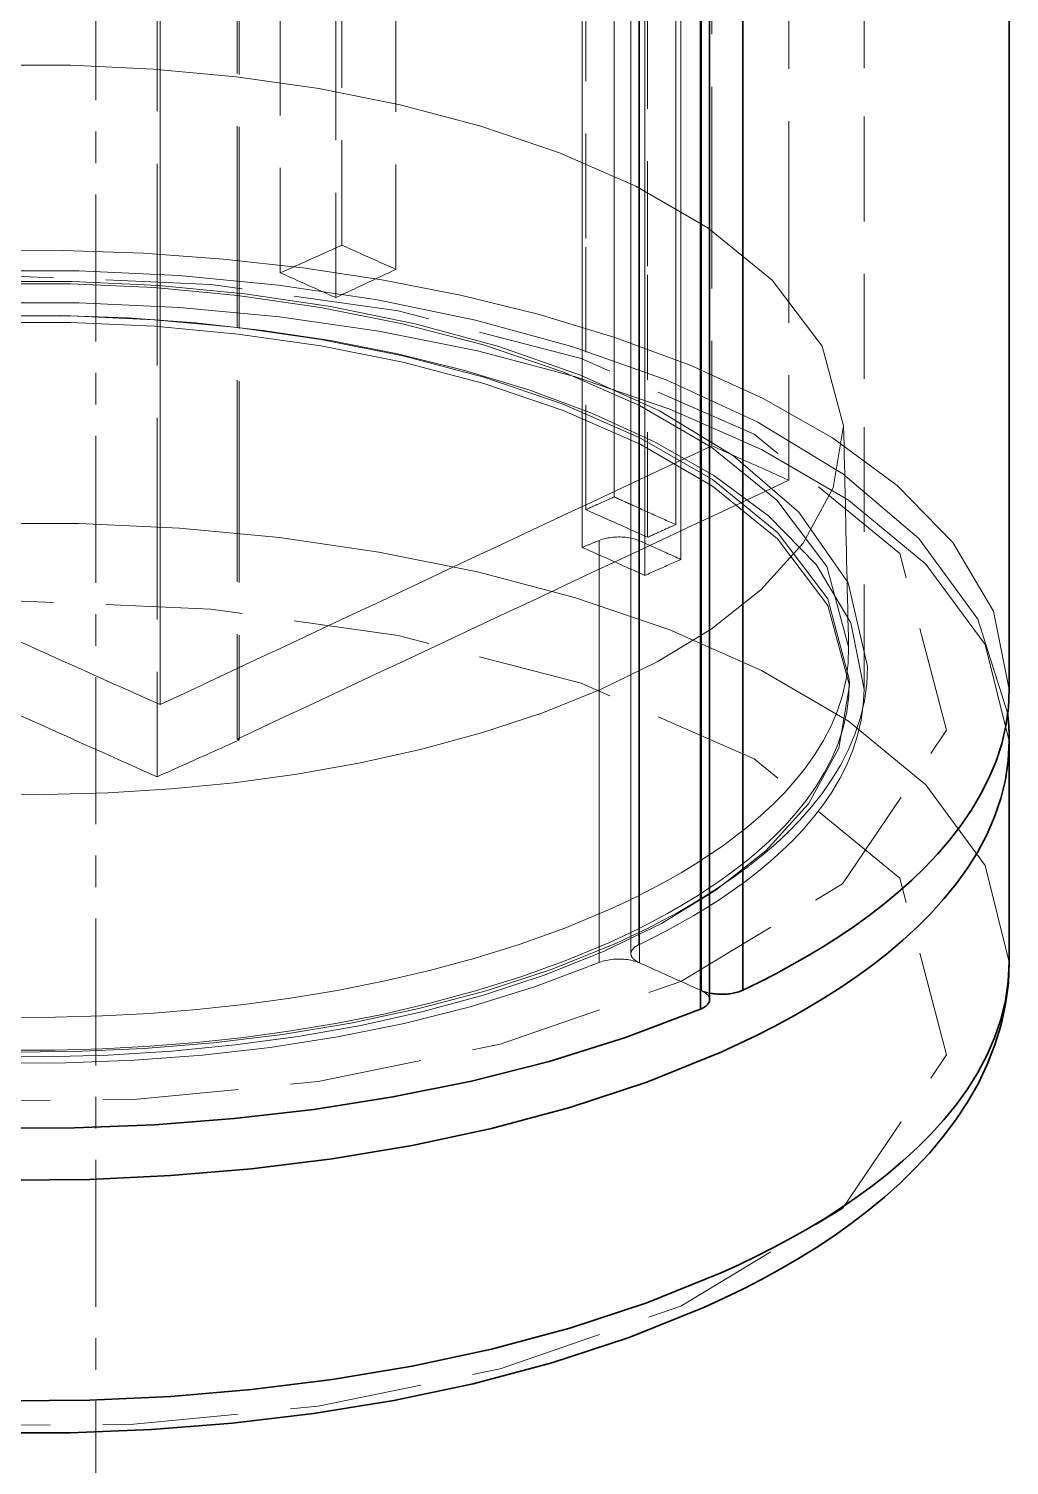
# Model space of a CAD drawing. Header units: millimetres. Extents: x 10 to 410, y 10 to 287.
# Drawn here: x 308.68 to 313.35, y 172.85 to 179.69 of the extents above; entities that cross this region are included whole.
import ezdxf

# ---------------------------------------------------------------- set-up
doc = ezdxf.new("R2010")
doc.units = ezdxf.units.MM
doc.linetypes.add('CENTER', pattern=[1.15, 0.7, -0.15, 0.15, -0.15])
doc.linetypes.add('DASHED', pattern=[0.75, 0.5, -0.25])
for name, color, linetype, lineweight in [('CENTER', 4, 'CENTER', 13), ('HIDDEN', 8, 'DASHED', 18), ('VISIBLE', 7, 'CONTINUOUS', 35)]:
    doc.layers.add(name, color=color, linetype=linetype, lineweight=lineweight)

msp = doc.modelspace()

# ---------------------------------------------------------------- linework, layer by layer
at = {"layer": 'CENTER'}
msp.add_line((309, 169), (309, 273), dxfattribs=at)
at = {"layer": 'HIDDEN'}
for points in [[(312.6602, 176.5424), (312.6602, 178.0222), (312.6602, 179.502), (312.6602, 180.9817), (312.6602, 182.4615), (312.6602, 183.9413), (312.6602, 185.4211), (312.6602, 186.9008), (312.6602, 188.3806), (312.6602, 189.8604), (312.6602, 191.3401), (312.6602, 192.8199), (312.6602, 194.2997), (312.6602, 195.7794), (312.6602, 197.2592), (312.6602, 198.739), (312.6602, 200.2187), (312.6602, 201.6985), (312.6602, 203.1783), (312.6602, 204.6581), (312.6602, 206.1378), (312.6602, 207.6176), (312.6602, 209.0974), (312.6602, 210.5771)], [(311.8842, 175.1076), (311.8842, 176.5873), (311.8842, 178.0671), (311.8842, 179.5469), (311.8842, 181.0266), (311.8842, 182.5064), (311.8842, 183.9862), (311.8842, 185.4659), (311.8842, 186.9457), (311.8842, 188.4255), (311.8842, 189.9053), (311.8842, 191.385), (311.8842, 192.8648), (311.8842, 194.3446), (311.8842, 195.8243), (311.8842, 197.3041), (311.8842, 198.7839), (311.8842, 200.2636), (311.8842, 201.7434), (311.8842, 203.2232), (311.8842, 204.7029), (311.8842, 206.1827), (311.8842, 207.6625), (311.8842, 209.1423)], [(311.3352, 177.3988), (311.3352, 178.6902), (311.3352, 179.9816), (311.3352, 181.2731), (311.3352, 182.5645), (311.3352, 183.856), (311.3352, 185.1474), (311.3352, 186.4388), (311.3352, 187.7303), (311.3352, 189.0217), (311.3352, 190.3131), (311.3352, 191.6046), (311.3352, 192.896), (311.3352, 194.1874), (311.3352, 195.4789), (311.3352, 196.7703), (311.3352, 198.0617), (311.3352, 199.3532), (311.3352, 200.6446), (311.3352, 201.936), (311.3352, 203.2275), (311.3352, 204.5189), (311.3352, 205.8103), (311.3352, 207.1018)], [(311.6287, 177.2673), (311.6287, 178.5587), (311.6287, 179.8501), (311.6287, 181.1416), (311.6287, 182.433), (311.6287, 183.7245), (311.6287, 185.0159), (311.6287, 186.3073), (311.6287, 187.5988), (311.6287, 188.8902), (311.6287, 190.1816), (311.6287, 191.4731), (311.6287, 192.7645), (311.6287, 194.0559), (311.6287, 195.3474), (311.6287, 196.6388), (311.6287, 197.9302), (311.6287, 199.2217), (311.6287, 200.5131), (311.6287, 201.8045), (311.6287, 203.096), (311.6287, 204.3874), (311.6287, 205.6788), (311.6287, 206.9703)], [(311.935, 177.7031), (311.935, 178.9139), (311.935, 180.1246), (311.935, 181.3353), (311.935, 182.546), (311.935, 183.7567), (311.935, 184.9675), (311.935, 186.1782), (311.935, 187.3889), (311.935, 188.5996), (311.935, 189.8104), (311.935, 191.0211), (311.935, 192.2318), (311.935, 193.4425), (311.935, 194.6532), (311.935, 195.864), (311.935, 197.0747), (311.935, 198.2854), (311.935, 199.4961), (311.935, 200.7068), (311.935, 201.9176), (311.935, 203.1283), (311.935, 204.339), (311.935, 205.5497)], [(312.302, 177.5388), (312.302, 178.7495), (312.302, 179.9602), (312.302, 181.1709), (312.302, 182.3817), (312.302, 183.5924), (312.302, 184.8031), (312.302, 186.0138), (312.302, 187.2245), (312.302, 188.4353), (312.302, 189.646), (312.302, 190.8567), (312.302, 192.0674), (312.302, 193.2781), (312.302, 194.4889), (312.302, 195.6996), (312.302, 196.9103), (312.302, 198.121), (312.302, 199.3317), (312.302, 200.5425), (312.302, 201.7532), (312.302, 202.9639), (312.302, 204.1746), (312.302, 205.3853)], [(309.6742, 176.305), (309.6742, 177.5157), (309.6742, 178.7265), (309.6742, 179.9372), (309.6742, 181.1479), (309.6742, 182.3586), (309.6742, 183.5693), (309.6742, 184.7801), (309.6742, 185.9908), (309.6742, 187.2015), (309.6742, 188.4122), (309.6742, 189.6229), (309.6742, 190.8337), (309.6742, 192.0444), (309.6742, 193.2551), (309.6742, 194.4658), (309.6742, 195.6765), (309.6742, 196.8873), (309.6742, 198.098), (309.6742, 199.3087), (309.6742, 200.5194), (309.6742, 201.7301), (309.6742, 202.9409), (309.6742, 204.1516)], [(309.6835, 176.3008), (309.6835, 177.5116), (309.6835, 178.7223), (309.6835, 179.933), (309.6835, 181.1437), (309.6835, 182.3544), (309.6835, 183.5652), (309.6835, 184.7759), (309.6835, 185.9866), (309.6835, 187.1973), (309.6835, 188.408), (309.6835, 189.6188), (309.6835, 190.8295), (309.6835, 192.0402), (309.6835, 193.2509), (309.6835, 194.4616), (309.6835, 195.6724), (309.6835, 196.8831), (309.6835, 198.0938), (309.6835, 199.3045), (309.6835, 200.5152), (309.6835, 201.726), (309.6835, 202.9367), (309.6835, 204.1474)], [(309.2919, 176.1256), (309.2919, 177.3363), (309.2919, 178.547), (309.2919, 179.7577), (309.2919, 180.9684), (309.2919, 182.1792), (309.2919, 183.3899), (309.2919, 184.6006), (309.2919, 185.8113), (309.2919, 187.022), (309.2919, 188.2328), (309.2919, 189.4435), (309.2919, 190.6542), (309.2919, 191.8649), (309.2919, 193.0756), (309.2919, 194.2864), (309.2919, 195.4971), (309.2919, 196.7078), (309.2919, 197.9185), (309.2919, 199.1292), (309.2919, 200.34), (309.2919, 201.5507), (309.2919, 202.7614), (309.2919, 203.9721)], [(310.1731, 178.6586), (310.1731, 179.7348), (310.1731, 180.811), (310.1731, 181.8872), (310.1731, 182.9634), (310.1731, 184.0396), (310.1731, 185.1158), (310.1731, 186.192), (310.1731, 187.2682), (310.1731, 188.3444), (310.1731, 189.4206), (310.1731, 190.4968), (310.1731, 191.573), (310.1731, 192.6492), (310.1731, 193.7254), (310.1731, 194.8016), (310.1731, 195.8778), (310.1731, 196.954), (310.1731, 198.0302), (310.1731, 199.1064), (310.1731, 200.1826), (310.1731, 201.2587), (310.1731, 202.3349), (310.1731, 203.4111)], [(309.8794, 178.5272), (309.8794, 179.6034), (309.8794, 180.6796), (309.8794, 181.7558), (309.8794, 182.832), (309.8794, 183.9082), (309.8794, 184.9843), (309.8794, 186.0605), (309.8794, 187.1367), (309.8794, 188.2129), (309.8794, 189.2891), (309.8794, 190.3653), (309.8794, 191.4415), (309.8794, 192.5177), (309.8794, 193.5939), (309.8794, 194.6701), (309.8794, 195.7463), (309.8794, 196.8225), (309.8794, 197.8987), (309.8794, 198.9749), (309.8794, 200.0511), (309.8794, 201.1273), (309.8794, 202.2035), (309.8794, 203.2797)], [(310.43, 178.5436), (310.43, 179.6198), (310.43, 180.696), (310.43, 181.7722), (310.43, 182.8484), (310.43, 183.9246), (310.43, 185.0007), (310.43, 186.0769), (310.43, 187.1531), (310.43, 188.2293), (310.43, 189.3055), (310.43, 190.3817), (310.43, 191.4579), (310.43, 192.5341), (310.43, 193.6103), (310.43, 194.6865), (310.43, 195.7627), (310.43, 196.8389), (310.43, 197.9151), (310.43, 198.9913), (310.43, 200.0675), (310.43, 201.1437), (310.43, 202.2199), (310.43, 203.2961)], [(310.1433, 178.409), (310.1433, 179.4852), (310.1433, 180.5614), (310.1433, 181.6376), (310.1433, 182.7138), (310.1433, 183.79), (310.1433, 184.8662), (310.1433, 185.9424), (310.1433, 187.0185), (310.1433, 188.0947), (310.1433, 189.1709), (310.1433, 190.2471), (310.1433, 191.3233), (310.1433, 192.3995), (310.1433, 193.4757), (310.1433, 194.5519), (310.1433, 195.6281), (310.1433, 196.7043), (310.1433, 197.7805), (310.1433, 198.8567), (310.1433, 199.9329), (310.1433, 201.0091), (310.1433, 202.0853), (310.1433, 203.1615)], [(311.3177, 177.219), (311.3177, 177.5946), (311.3177, 177.9702), (311.3177, 178.3458), (311.3177, 178.7214), (311.3177, 179.0969), (311.3177, 179.4725), (311.3177, 179.8481), (311.3177, 180.2237), (311.3177, 180.5993), (311.3177, 180.9749), (311.3177, 181.3505), (311.3177, 181.726), (311.3177, 182.1016), (311.3177, 182.4772), (311.3177, 182.8528), (311.3177, 183.2284), (311.3177, 183.604), (311.3177, 183.9796), (311.3177, 184.3551), (311.3177, 184.7307), (311.3177, 185.1063), (311.3177, 185.4819), (311.3177, 185.8575)], [(311.4698, 177.459), (311.4698, 177.824), (311.4698, 178.1889), (311.4698, 178.5539), (311.4698, 178.9188), (311.4698, 179.2837), (311.4698, 179.6487), (311.4698, 180.0136), (311.4698, 180.3786), (311.4698, 180.7435), (311.4698, 181.1084), (311.4698, 181.4734), (311.4698, 181.8383), (311.4698, 182.2033), (311.4698, 182.5682), (311.4698, 182.9331), (311.4698, 183.2981), (311.4698, 183.663), (311.4698, 184.028), (311.4698, 184.3929), (311.4698, 184.7579), (311.4698, 185.1228), (311.4698, 185.4877), (311.4698, 185.8527)], [(311.5872, 175.3253), (311.5872, 175.7834), (311.5872, 176.2416), (311.5872, 176.6997), (311.5872, 177.1578), (311.5872, 177.616), (311.5872, 178.0741), (311.5872, 178.5322), (311.5872, 178.9904), (311.5872, 179.4485), (311.5872, 179.9066), (311.5872, 180.3648), (311.5872, 180.8229), (311.5872, 181.281), (311.5872, 181.7392), (311.5872, 182.1973), (311.5872, 182.6554), (311.5872, 183.1136), (311.5872, 183.5717), (311.5872, 184.0298), (311.5872, 184.488), (311.5872, 184.9461), (311.5872, 185.4042), (311.5872, 185.8624)], [(311.5499, 175.283), (311.5499, 175.7401), (311.5499, 176.1973), (311.5499, 176.6545), (311.5499, 177.1116), (311.5499, 177.5688), (311.5499, 178.026), (311.5499, 178.4832), (311.5499, 178.9403), (311.5499, 179.3975), (311.5499, 179.8547), (311.5499, 180.3119), (311.5499, 180.769), (311.5499, 181.2262), (311.5499, 181.6834), (311.5499, 182.1406), (311.5499, 182.5977), (311.5499, 183.0549), (311.5499, 183.5121), (311.5499, 183.9693), (311.5499, 184.4264), (311.5499, 184.8836), (311.5499, 185.3408), (311.5499, 185.7979)], [(311.5904, 177.405), (311.5904, 177.7666), (311.5904, 178.1282), (311.5904, 178.4897), (311.5904, 178.8513), (311.5904, 179.2129), (311.5904, 179.5745), (311.5904, 179.9361), (311.5904, 180.2977), (311.5904, 180.6593), (311.5904, 181.0209), (311.5904, 181.3825), (311.5904, 181.744), (311.5904, 182.1056), (311.5904, 182.4672), (311.5904, 182.8288), (311.5904, 183.1904), (311.5904, 183.552), (311.5904, 183.9136), (311.5904, 184.2752), (311.5904, 184.6367), (311.5904, 184.9983), (311.5904, 185.3599), (311.5904, 185.7215)], [(311.7878, 177.1619), (311.7878, 177.5357), (311.7878, 177.9096), (311.7878, 178.2834), (311.7878, 178.6573), (311.7878, 179.0312), (311.7878, 179.405), (311.7878, 179.7789), (311.7878, 180.1527), (311.7878, 180.5266), (311.7878, 180.9005), (311.7878, 181.2743), (311.7878, 181.6482), (311.7878, 182.022), (311.7878, 182.3959), (311.7878, 182.7697), (311.7878, 183.1436), (311.7878, 183.5175), (311.7878, 183.8913), (311.7878, 184.2652), (311.7878, 184.639), (311.7878, 185.0129), (311.7878, 185.3868), (311.7878, 185.7606)], [(311.6165, 177.0852), (311.6165, 177.4592), (311.6165, 177.8332), (311.6165, 178.2073), (311.6165, 178.5813), (311.6165, 178.9553), (311.6165, 179.3293), (311.6165, 179.7034), (311.6165, 180.0774), (311.6165, 180.4514), (311.6165, 180.8254), (311.6165, 181.1995), (311.6165, 181.5735), (311.6165, 181.9475), (311.6165, 182.3215), (311.6165, 182.6956), (311.6165, 183.0696), (311.6165, 183.4436), (311.6165, 183.8176), (311.6165, 184.1917), (311.6165, 184.5657), (311.6165, 184.9397), (311.6165, 185.3137), (311.6165, 185.6878)], [(311.7633, 177.3275), (311.7633, 177.69), (311.7633, 178.0524), (311.7633, 178.4148), (311.7633, 178.7773), (311.7633, 179.1397), (311.7633, 179.5021), (311.7633, 179.8646), (311.7633, 180.227), (311.7633, 180.5894), (311.7633, 180.9518), (311.7633, 181.3143), (311.7633, 181.6767), (311.7633, 182.0391), (311.7633, 182.4016), (311.7633, 182.764), (311.7633, 183.1264), (311.7633, 183.4889), (311.7633, 183.8513), (311.7633, 184.2137), (311.7633, 184.5762), (311.7633, 184.9386), (311.7633, 185.301), (311.7633, 185.6635)], [(309.3072, 182.9266), (309.3072, 182.6458), (309.3072, 182.3651), (309.3072, 182.0843), (309.3072, 181.8036), (309.3072, 181.5228), (309.3072, 181.2421), (309.3072, 180.9614), (309.3072, 180.6806), (309.3072, 180.3999), (309.3072, 180.1191), (309.3072, 179.8384), (309.3072, 179.5576), (309.3072, 179.2769), (309.3072, 178.9961), (309.3072, 178.7154), (309.3072, 178.4346), (309.3072, 178.1539), (309.3072, 177.8731), (309.3072, 177.5924), (309.3072, 177.3116), (309.3072, 177.0309), (309.3072, 176.7501), (309.3072, 176.4694)], [(304.7984, 177.7975), (304.9007, 178.1769), (305.1387, 178.492), (305.446, 178.7416), (305.7889, 178.9401), (306.1519, 179.0992), (306.5272, 179.2267), (306.9106, 179.3274), (307.2994, 179.4049), (307.6918, 179.4613), (308.0865, 179.4981), (308.4825, 179.5163), (308.879, 179.5163), (309.275, 179.4981), (309.6697, 179.4613), (310.0621, 179.4049), (310.4509, 179.3274), (310.8343, 179.2267), (311.2096, 179.0992), (311.5726, 178.9401), (311.9155, 178.7416), (312.2228, 178.492), (312.4608, 178.1769), (312.5631, 177.7975)], [(309.8794, 178.5272), (309.8922, 178.5329), (309.905, 178.5386), (309.9178, 178.5443), (309.9305, 178.55), (309.9433, 178.5558), (309.9561, 178.5615), (309.9688, 178.5672), (309.9816, 178.5729), (309.9944, 178.5786), (310.0071, 178.5843), (310.0199, 178.59), (310.0327, 178.5958), (310.0454, 178.6015), (310.0582, 178.6072), (310.071, 178.6129), (310.0837, 178.6186), (310.0965, 178.6243), (310.1093, 178.6301), (310.122, 178.6358), (310.1348, 178.6415), (310.1476, 178.6472), (310.1603, 178.6529), (310.1731, 178.6586)], [(310.1731, 178.6586), (310.1843, 178.6536), (310.1955, 178.6486), (310.2066, 178.6436), (310.2178, 178.6386), (310.229, 178.6336), (310.2401, 178.6286), (310.2513, 178.6236), (310.2625, 178.6186), (310.2736, 178.6136), (310.2848, 178.6086), (310.296, 178.6036), (310.3071, 178.5986), (310.3183, 178.5936), (310.3295, 178.5886), (310.3406, 178.5836), (310.3518, 178.5786), (310.363, 178.5736), (310.3742, 178.5686), (310.3853, 178.5636), (310.3965, 178.5586), (310.4077, 178.5536), (310.4188, 178.5486), (310.43, 178.5436)], [(313.3523, 176.5424), (313.2778, 176.9143), (313.0837, 177.2414), (312.8177, 177.5141), (312.5106, 177.7403), (312.179, 177.9288), (311.8317, 178.0868), (311.4738, 178.2192), (311.1086, 178.3296), (310.738, 178.4205), (310.3635, 178.4939), (309.9862, 178.5509), (309.6068, 178.5928), (309.2262, 178.62), (308.8448, 178.633), (308.4632, 178.632), (308.0819, 178.617), (307.7014, 178.5878), (307.3223, 178.5439), (306.9453, 178.4846), (306.5713, 178.4089), (306.2014, 178.3153), (305.837, 178.202), (305.4804, 178.0663)], [(313.3449, 176.4252), (313.2021, 176.8774), (312.9209, 177.2607), (312.5588, 177.57), (312.1517, 177.8178), (311.7184, 178.0167), (311.2689, 178.1758), (310.8089, 178.3015), (310.3419, 178.3981), (309.8702, 178.4683), (309.3956, 178.5141), (308.9192, 178.5368), (308.4423, 178.5368), (307.9659, 178.5141), (307.4913, 178.4683), (307.0196, 178.3981), (306.5526, 178.3015), (306.0926, 178.1758), (305.6431, 178.0167), (305.2098, 177.8178), (304.8027, 177.57), (304.4406, 177.2607), (304.1594, 176.8774), (304.0166, 176.4252)], [(309.8794, 178.5272), (309.8909, 178.522), (309.9024, 178.5169), (309.9139, 178.5118), (309.9253, 178.5066), (309.9368, 178.5015), (309.9483, 178.4963), (309.9598, 178.4912), (309.9712, 178.4861), (309.9827, 178.4809), (309.9942, 178.4758), (310.0056, 178.4706), (310.0171, 178.4655), (310.0286, 178.4604), (310.0401, 178.4552), (310.0515, 178.4501), (310.063, 178.445), (310.0745, 178.4398), (310.086, 178.4347), (310.0974, 178.4295), (310.1089, 178.4244), (310.1204, 178.4193), (310.1318, 178.4141), (310.1433, 178.409)], [(310.43, 178.5436), (310.4175, 178.5377), (310.4051, 178.5319), (310.3926, 178.526), (310.3801, 178.5202), (310.3677, 178.5143), (310.3552, 178.5085), (310.3427, 178.5026), (310.3303, 178.4968), (310.3178, 178.4909), (310.3054, 178.4851), (310.2929, 178.4792), (310.2804, 178.4734), (310.268, 178.4675), (310.2555, 178.4616), (310.243, 178.4558), (310.2306, 178.4499), (310.2181, 178.4441), (310.2056, 178.4382), (310.1932, 178.4324), (310.1807, 178.4265), (310.1682, 178.4207), (310.1558, 178.4148), (310.1433, 178.409)], [(311.7878, 175.1507), (312.5571, 175.6153), (313.054, 176.3483), (312.8303, 177.1904), (312.137, 177.7579), (311.3123, 178.1185), (310.4405, 178.3457), (309.5482, 178.4716), (308.6478, 178.5103), (307.7477, 178.4655), (306.8563, 178.3327), (305.9867, 178.0972), (305.1674, 177.7246), (304.492, 177.1378), (304.3237, 176.2854), (304.8553, 175.5738), (305.6344, 175.1241), (306.4852, 174.8377), (307.3759, 174.6633), (308.2835, 174.5826), (309.1811, 174.5874), (310.0597, 174.6739), (310.9273, 174.8511), (311.7878, 175.1507)], [(312.6775, 176.6507), (312.5849, 177.0494), (312.3501, 177.3867), (312.0379, 177.6555), (311.6853, 177.8692), (311.3099, 178.04), (310.9206, 178.1765), (310.5223, 178.2842), (310.1181, 178.367), (309.7099, 178.4271), (309.2992, 178.4664), (308.8871, 178.4858), (308.4745, 178.4858), (308.0623, 178.4664), (307.6516, 178.4271), (307.2434, 178.3669), (306.8392, 178.2842), (306.4409, 178.1765), (306.0516, 178.04), (305.6762, 177.8692), (305.3236, 177.6555), (305.0114, 177.3867), (304.7766, 177.0494), (304.684, 176.6507)], [(312.5866, 176.7455), (312.4837, 177.1272), (312.2443, 177.4443), (311.9351, 177.6953), (311.5901, 177.8951), (311.225, 178.0552), (310.8473, 178.1834), (310.4616, 178.2847), (310.0705, 178.3626), (309.6757, 178.4194), (309.2786, 178.4565), (308.8802, 178.4748), (308.4813, 178.4748), (308.0829, 178.4565), (307.6858, 178.4194), (307.291, 178.3626), (306.8999, 178.2847), (306.5142, 178.1834), (306.1366, 178.0552), (305.7714, 177.8951), (305.4264, 177.6953), (305.1172, 177.4443), (304.8778, 177.1272), (304.7749, 176.7455)], [(313.3523, 176.2949), (313.2377, 176.7553), (312.9548, 177.1393), (312.5856, 177.4431), (312.1725, 177.6846), (311.7346, 177.8779), (311.2815, 178.0326), (310.8186, 178.1549), (310.3491, 178.2488), (309.8752, 178.3172), (309.3985, 178.3619), (308.9202, 178.384), (308.4413, 178.384), (307.963, 178.3619), (307.4863, 178.3172), (307.0124, 178.2488), (306.5429, 178.1549), (306.08, 178.0326), (305.6269, 177.8779), (305.1891, 177.6846), (304.7759, 177.4431), (304.4067, 177.1393), (304.1238, 176.7553), (304.0092, 176.2949)], [(312.5901, 176.5909), (312.4871, 176.9729), (312.2474, 177.2903), (311.938, 177.5416), (311.5927, 177.7415), (311.2272, 177.9017), (310.8493, 178.03), (310.4632, 178.1315), (310.0717, 178.2095), (309.6766, 178.2663), (309.2791, 178.3034), (308.8804, 178.3217), (308.4812, 178.3217), (308.0824, 178.3034), (307.6849, 178.2663), (307.2898, 178.2095), (306.8983, 178.1315), (306.5123, 178.03), (306.1343, 177.9017), (305.7688, 177.7415), (305.4236, 177.5416), (305.1141, 177.2903), (304.8744, 176.9729), (304.7714, 176.5909)], [(312.6602, 176.5424), (312.5969, 176.8589), (312.432, 177.1372), (312.2057, 177.3694), (311.9446, 177.5619), (311.6626, 177.7225), (311.3672, 177.857), (311.0628, 177.9699), (310.7521, 178.0639), (310.4369, 178.1415), (310.1183, 178.204), (309.7974, 178.2528), (309.4747, 178.2885), (309.1509, 178.3119), (308.8264, 178.3232), (308.5018, 178.3226), (308.1773, 178.3101), (307.8536, 178.2855), (307.5311, 178.2484), (307.2103, 178.1983), (306.8921, 178.1342), (306.5772, 178.0551), (306.2671, 177.9592), (305.9635, 177.8443)], [(304.7707, 176.56), (304.8737, 176.9421), (305.1135, 177.2595), (305.423, 177.5108), (305.7683, 177.7108), (306.1339, 177.871), (306.5119, 177.9993), (306.898, 178.1008), (307.2895, 178.1788), (307.6847, 178.2356), (308.0823, 178.2728), (308.4811, 178.2911), (308.8804, 178.2911), (309.2792, 178.2728), (309.6768, 178.2356), (310.072, 178.1788), (310.4635, 178.1008), (310.8496, 177.9993), (311.2277, 177.871), (311.5932, 177.7108), (311.9385, 177.5108), (312.248, 177.2595), (312.4878, 176.9421), (312.5908, 176.56)], [(312.5631, 177.7975), (312.5134, 177.5022), (312.3701, 177.2385), (312.1681, 177.0158), (311.9317, 176.8296), (311.6746, 176.6731), (311.4041, 176.5409), (311.1245, 176.4291), (310.8386, 176.3347), (310.548, 176.2558), (310.254, 176.1906), (309.9575, 176.1382), (309.6591, 176.0976), (309.3594, 176.0683), (309.0588, 176.0498), (308.7578, 176.0419), (308.4566, 176.0444), (308.1558, 176.0575), (307.8556, 176.0812), (307.5565, 176.116), (307.2589, 176.1623), (306.9635, 176.2208), (306.6711, 176.2925), (306.3826, 176.3788)], [(312.5631, 177.7975), (312.5641, 177.7517), (312.5651, 177.706), (312.5662, 177.6603), (312.5672, 177.6145), (312.5682, 177.5688), (312.5692, 177.523), (312.5703, 177.4773), (312.5713, 177.4316), (312.5723, 177.3858), (312.5733, 177.3401), (312.5744, 177.2944), (312.5754, 177.2486), (312.5764, 177.2029), (312.5774, 177.1571), (312.5784, 177.1114), (312.5795, 177.0657), (312.5805, 177.0199), (312.5815, 176.9742), (312.5825, 176.9285), (312.5836, 176.8827), (312.5846, 176.837), (312.5856, 176.7912), (312.5866, 176.7455)], [(311.935, 177.7031), (311.8208, 177.6495), (311.7065, 177.5959), (311.5923, 177.5422), (311.478, 177.4886), (311.3638, 177.4349), (311.2495, 177.3813), (311.1353, 177.3277), (311.021, 177.274), (310.9068, 177.2204), (310.7925, 177.1667), (310.6782, 177.1131), (310.564, 177.0594), (310.4497, 177.0058), (310.3355, 176.9522), (310.2212, 176.8985), (310.107, 176.8449), (309.9927, 176.7912), (309.8785, 176.7376), (309.7642, 176.684), (309.6499, 176.6303), (309.5357, 176.5767), (309.4214, 176.523), (309.3072, 176.4694)], [(312.302, 177.5388), (312.2861, 177.5459), (312.2701, 177.5531), (312.2542, 177.5602), (312.2382, 177.5674), (312.2222, 177.5745), (312.2063, 177.5817), (312.1903, 177.5888), (312.1744, 177.5959), (312.1584, 177.6031), (312.1425, 177.6102), (312.1265, 177.6174), (312.1106, 177.6245), (312.0946, 177.6317), (312.0786, 177.6388), (312.0627, 177.646), (312.0467, 177.6531), (312.0308, 177.6603), (312.0148, 177.6674), (311.9989, 177.6746), (311.9829, 177.6817), (311.967, 177.6889), (311.951, 177.696), (311.935, 177.7031)], [(309.6742, 176.305), (309.7884, 176.3587), (309.9027, 176.4123), (310.0169, 176.4659), (310.1312, 176.5196), (310.2454, 176.5732), (310.3597, 176.6269), (310.4739, 176.6805), (310.5882, 176.7341), (310.7025, 176.7878), (310.8167, 176.8414), (310.931, 176.8951), (311.0452, 176.9487), (311.1595, 177.0024), (311.2737, 177.056), (311.388, 177.1096), (311.5022, 177.1633), (311.6165, 177.2169), (311.7307, 177.2706), (311.845, 177.3242), (311.9593, 177.3778), (312.0735, 177.4315), (312.1878, 177.4851), (312.302, 177.5388)], [(311.3352, 177.3988), (311.341, 177.4014), (311.3469, 177.404), (311.3527, 177.4066), (311.3586, 177.4093), (311.3644, 177.4119), (311.3703, 177.4145), (311.3761, 177.4171), (311.382, 177.4197), (311.3878, 177.4224), (311.3937, 177.425), (311.3995, 177.4276), (311.4054, 177.4302), (311.4112, 177.4328), (311.4171, 177.4355), (311.4229, 177.4381), (311.4288, 177.4407), (311.4346, 177.4433), (311.4405, 177.4459), (311.4463, 177.4486), (311.4522, 177.4512), (311.4581, 177.4538), (311.4639, 177.4564), (311.4698, 177.459)], [(311.4698, 177.459), (311.475, 177.4567), (311.4803, 177.4543), (311.4855, 177.452), (311.4907, 177.4496), (311.496, 177.4473), (311.5012, 177.4449), (311.5065, 177.4426), (311.5117, 177.4402), (311.517, 177.4379), (311.5222, 177.4355), (311.5275, 177.4332), (311.5327, 177.4308), (311.538, 177.4285), (311.5432, 177.4261), (311.5485, 177.4238), (311.5537, 177.4214), (311.559, 177.4191), (311.5642, 177.4167), (311.5694, 177.4144), (311.5747, 177.412), (311.5799, 177.4097), (311.5852, 177.4073), (311.5904, 177.405)], [(311.3352, 177.3988), (311.3479, 177.3931), (311.3607, 177.3873), (311.3735, 177.3816), (311.3862, 177.3759), (311.399, 177.3702), (311.4117, 177.3645), (311.4245, 177.3588), (311.4373, 177.353), (311.45, 177.3473), (311.4628, 177.3416), (311.4756, 177.3359), (311.4883, 177.3302), (311.5011, 177.3245), (311.5139, 177.3187), (311.5266, 177.313), (311.5394, 177.3073), (311.5522, 177.3016), (311.5649, 177.2959), (311.5777, 177.2901), (311.5904, 177.2844), (311.6032, 177.2787), (311.616, 177.273), (311.6287, 177.2673)], [(311.5904, 177.405), (311.598, 177.4016), (311.6055, 177.3982), (311.613, 177.3949), (311.6205, 177.3915), (311.628, 177.3881), (311.6355, 177.3848), (311.6431, 177.3814), (311.6506, 177.378), (311.6581, 177.3747), (311.6656, 177.3713), (311.6731, 177.3679), (311.6806, 177.3646), (311.6882, 177.3612), (311.6957, 177.3578), (311.7032, 177.3545), (311.7107, 177.3511), (311.7182, 177.3477), (311.7257, 177.3444), (311.7333, 177.341), (311.7408, 177.3376), (311.7483, 177.3343), (311.7558, 177.3309), (311.7633, 177.3275)], [(311.5904, 175.2391), (311.5904, 175.3333), (311.5904, 175.4275), (311.5904, 175.5216), (311.5904, 175.6158), (311.5904, 175.71), (311.5904, 175.8041), (311.5904, 175.8983), (311.5904, 175.9925), (311.5904, 176.0866), (311.5904, 176.1808), (311.5904, 176.275), (311.5904, 176.3691), (311.5904, 176.4633), (311.5904, 176.5575), (311.5904, 176.6516), (311.5904, 176.7458), (311.5904, 176.84), (311.5904, 176.9341), (311.5904, 177.0283), (311.5904, 177.1225), (311.5904, 177.2166), (311.5904, 177.3108), (311.5904, 177.405)], [(313.3523, 175.2429), (313.2377, 175.7034), (312.9548, 176.0873), (312.5856, 176.3911), (312.1725, 176.6326), (311.7346, 176.8259), (311.2815, 176.9806), (310.8186, 177.1029), (310.3491, 177.1968), (309.8752, 177.2652), (309.3985, 177.3099), (308.9202, 177.332), (308.4413, 177.332), (307.963, 177.3099), (307.4863, 177.2652), (307.0124, 177.1968), (306.5429, 177.1029), (306.08, 176.9806), (305.6269, 176.8259), (305.1891, 176.6326), (304.7759, 176.3911), (304.4067, 176.0873), (304.1238, 175.7034), (304.0092, 175.2429)], [(311.6287, 177.2673), (311.6346, 177.2699), (311.6404, 177.2725), (311.6463, 177.2751), (311.6521, 177.2778), (311.658, 177.2804), (311.6639, 177.283), (311.6697, 177.2856), (311.6756, 177.2882), (311.6814, 177.2909), (311.6873, 177.2935), (311.6931, 177.2961), (311.699, 177.2987), (311.7048, 177.3013), (311.7107, 177.304), (311.7165, 177.3066), (311.7224, 177.3092), (311.7282, 177.3118), (311.7341, 177.3144), (311.7399, 177.3171), (311.7458, 177.3197), (311.7516, 177.3223), (311.7575, 177.3249), (311.7633, 177.3275)], [(311.3177, 177.219), (311.3212, 177.2204), (311.3247, 177.2218), (311.3282, 177.2232), (311.3317, 177.2246), (311.3352, 177.226), (311.3387, 177.2274), (311.3422, 177.2288), (311.3457, 177.2302), (311.3492, 177.2316), (311.3527, 177.2331), (311.3562, 177.2345), (311.3597, 177.2359), (311.3632, 177.2373), (311.3667, 177.2388), (311.3702, 177.2402), (311.3737, 177.2416), (311.3771, 177.2431), (311.3806, 177.2445), (311.3841, 177.2459), (311.3876, 177.2474), (311.3911, 177.2488), (311.3946, 177.2503), (311.398, 177.2517)], [(311.5904, 177.2503), (311.5825, 177.2535), (311.5745, 177.2564), (311.5663, 177.2589), (311.558, 177.2611), (311.5496, 177.2629), (311.5412, 177.2645), (311.5328, 177.2658), (311.5243, 177.2668), (311.5158, 177.2676), (311.5072, 177.2681), (311.4987, 177.2684), (311.4901, 177.2684), (311.4816, 177.2682), (311.473, 177.2678), (311.4645, 177.2671), (311.456, 177.2662), (311.4475, 177.2651), (311.4391, 177.2636), (311.4307, 177.2619), (311.4224, 177.2599), (311.4141, 177.2575), (311.406, 177.2548), (311.398, 177.2517)], [(311.398, 175.2406), (311.398, 175.328), (311.398, 175.4155), (311.398, 175.5029), (311.398, 175.5904), (311.398, 175.6778), (311.398, 175.7652), (311.398, 175.8527), (311.398, 175.9401), (311.398, 176.0276), (311.398, 176.115), (311.398, 176.2024), (311.398, 176.2899), (311.398, 176.3773), (311.398, 176.4648), (311.398, 176.5522), (311.398, 176.6396), (311.398, 176.7271), (311.398, 176.8145), (311.398, 176.902), (311.398, 176.9894), (311.398, 177.0769), (311.398, 177.1643), (311.398, 177.2517)], [(311.5904, 177.2503), (311.599, 177.2464), (311.6076, 177.2426), (311.6162, 177.2387), (311.6248, 177.2349), (311.6333, 177.2311), (311.6419, 177.2272), (311.6505, 177.2234), (311.6591, 177.2195), (311.6677, 177.2157), (311.6762, 177.2118), (311.6848, 177.208), (311.6934, 177.2042), (311.702, 177.2003), (311.7106, 177.1965), (311.7192, 177.1926), (311.7277, 177.1888), (311.7363, 177.1849), (311.7449, 177.1811), (311.7535, 177.1772), (311.7621, 177.1734), (311.7706, 177.1696), (311.7792, 177.1657), (311.7878, 177.1619)], [(311.5904, 175.2391), (311.5904, 175.3266), (311.5904, 175.414), (311.5904, 175.5015), (311.5904, 175.5889), (311.5904, 175.6763), (311.5904, 175.7638), (311.5904, 175.8512), (311.5904, 175.9387), (311.5904, 176.0261), (311.5904, 176.1135), (311.5904, 176.201), (311.5904, 176.2884), (311.5904, 176.3759), (311.5904, 176.4633), (311.5904, 176.5507), (311.5904, 176.6382), (311.5904, 176.7256), (311.5904, 176.8131), (311.5904, 176.9005), (311.5904, 176.988), (311.5904, 177.0754), (311.5904, 177.1628), (311.5904, 177.2503)], [(311.3177, 177.219), (311.3307, 177.2132), (311.3437, 177.2074), (311.3567, 177.2016), (311.3697, 177.1957), (311.3827, 177.1899), (311.3956, 177.1841), (311.4086, 177.1783), (311.4216, 177.1725), (311.4346, 177.1667), (311.4476, 177.1608), (311.4606, 177.155), (311.4736, 177.1492), (311.4866, 177.1434), (311.4996, 177.1376), (311.5126, 177.1317), (311.5256, 177.1259), (311.5385, 177.1201), (311.5515, 177.1143), (311.5645, 177.1085), (311.5775, 177.1026), (311.5905, 177.0968), (311.6035, 177.091), (311.6165, 177.0852)], [(311.6165, 177.0852), (311.6239, 177.0885), (311.6314, 177.0919), (311.6388, 177.0952), (311.6463, 177.0985), (311.6537, 177.1019), (311.6612, 177.1052), (311.6686, 177.1085), (311.6761, 177.1119), (311.6835, 177.1152), (311.691, 177.1185), (311.6984, 177.1219), (311.7059, 177.1252), (311.7133, 177.1285), (311.7208, 177.1319), (311.7282, 177.1352), (311.7357, 177.1385), (311.7431, 177.1419), (311.7506, 177.1452), (311.758, 177.1485), (311.7655, 177.1519), (311.7729, 177.1552), (311.7804, 177.1585), (311.7878, 177.1619)], [(311.7878, 173.6037), (312.5571, 174.0683), (313.054, 174.8013), (312.8303, 175.6434), (312.137, 176.2108), (311.3123, 176.5715), (310.4405, 176.7986), (309.5482, 176.9246), (308.6478, 176.9632), (307.7477, 176.9184), (306.8563, 176.7857), (305.9867, 176.5501), (305.1674, 176.1776), (304.492, 175.5908), (304.3237, 174.7383), (304.8553, 174.0268), (305.6344, 173.5771), (306.4852, 173.2907), (307.3759, 173.1163), (308.2835, 173.0356), (309.1811, 173.0403), (310.0597, 173.1269), (310.9273, 173.3041), (311.7878, 173.6037)], [(308.2645, 176.9364), (308.3098, 176.9161), (308.3552, 176.8958), (308.4005, 176.8755), (308.4458, 176.8552), (308.4912, 176.8349), (308.5365, 176.8146), (308.5818, 176.7943), (308.6272, 176.774), (308.6725, 176.7537), (308.7178, 176.7334), (308.7632, 176.7131), (308.8085, 176.6928), (308.8538, 176.6724), (308.8992, 176.6521), (308.9445, 176.6318), (308.9898, 176.6115), (309.0352, 176.5912), (309.0805, 176.5709), (309.1258, 176.5506), (309.1712, 176.5303), (309.2165, 176.51), (309.2618, 176.4897), (309.3072, 176.4694)], [(307.873, 176.7611), (307.9346, 176.7335), (307.9963, 176.7059), (308.058, 176.6782), (308.1197, 176.6506), (308.1814, 176.623), (308.2431, 176.5953), (308.3048, 176.5677), (308.3665, 176.5401), (308.4282, 176.5124), (308.4899, 176.4848), (308.5516, 176.4572), (308.6133, 176.4295), (308.675, 176.4019), (308.7367, 176.3743), (308.7984, 176.3466), (308.8601, 176.319), (308.9218, 176.2914), (308.9835, 176.2637), (309.0451, 176.2361), (309.1068, 176.2085), (309.1685, 176.1808), (309.2302, 176.1532), (309.2919, 176.1256)], [(311.4424, 175.491), (311.5132, 175.5236), (311.5834, 175.5576), (311.6529, 175.5931), (311.7215, 175.6301), (311.7892, 175.6688), (311.8559, 175.7093), (311.9215, 175.7515), (311.9858, 175.7957), (312.0486, 175.842), (312.1098, 175.8903), (312.1691, 175.941), (312.2263, 175.994), (312.281, 176.0496), (312.333, 176.1077), (312.3817, 176.1686), (312.4267, 176.2323), (312.4674, 176.2988), (312.5033, 176.3681), (312.5335, 176.44), (312.5575, 176.5142), (312.5747, 176.5902), (312.5845, 176.6676), (312.5866, 176.7455)], [(304.684, 176.6507), (304.7447, 176.3272), (304.9062, 176.0395), (305.1316, 175.7979), (305.3945, 175.5973), (305.6801, 175.4302), (305.9801, 175.2906), (306.2897, 175.1738), (306.6061, 175.0767), (306.9274, 174.997), (307.2521, 174.933), (307.5793, 174.8834), (307.9083, 174.8474), (308.2385, 174.8244), (308.5693, 174.814), (308.9003, 174.816), (309.2309, 174.8305), (309.5608, 174.8577), (309.8893, 174.8981), (310.2158, 174.9523), (310.5395, 175.0213), (310.8593, 175.1064), (311.1738, 175.2096), (311.4806, 175.3335)], [(311.4806, 175.3335), (311.5548, 175.3676), (311.6283, 175.4032), (311.7009, 175.4405), (311.7727, 175.4794), (311.8435, 175.5201), (311.9132, 175.5626), (311.9816, 175.6071), (312.0487, 175.6536), (312.1142, 175.7023), (312.178, 175.7533), (312.2398, 175.8067), (312.2993, 175.8626), (312.3561, 175.9212), (312.4101, 175.9825), (312.4606, 176.0466), (312.5073, 176.1136), (312.5495, 176.1834), (312.5867, 176.2561), (312.6183, 176.3313), (312.6437, 176.4089), (312.6623, 176.4884), (312.6737, 176.5692), (312.6775, 176.6507)], [(304.7013, 176.5424), (304.7646, 176.226), (304.9295, 175.9477), (305.1558, 175.7155), (305.4169, 175.523), (305.6989, 175.3624), (305.9943, 175.2278), (306.2987, 175.115), (306.6094, 175.0209), (306.9246, 174.9434), (307.2432, 174.8808), (307.5642, 174.8321), (307.8868, 174.7963), (308.2106, 174.773), (308.5351, 174.7617), (308.8598, 174.7623), (309.1842, 174.7748), (309.5079, 174.7994), (309.8304, 174.8365), (310.1512, 174.8866), (310.4694, 174.9507), (310.7843, 175.0298), (311.0944, 175.1257), (311.398, 175.2406)], [(312.5908, 176.56), (312.5407, 176.2624), (312.3962, 175.9967), (312.1926, 175.7724), (311.9544, 175.5848), (311.6952, 175.4272), (311.4226, 175.2941), (311.1409, 175.1815), (310.8527, 175.0865), (310.5599, 175.0069), (310.2637, 174.9414), (309.9649, 174.8886), (309.6642, 174.8478), (309.3622, 174.8183), (309.0593, 174.7997), (308.756, 174.7918), (308.4525, 174.7945), (308.1494, 174.8077), (307.8469, 174.8318), (307.5455, 174.8669), (307.2457, 174.9137), (306.9481, 174.9728), (306.6534, 175.0452), (306.3628, 175.1323)], [(311.4448, 175.3353), (311.5157, 175.3679), (311.586, 175.4019), (311.6555, 175.4374), (311.7242, 175.4745), (311.792, 175.5133), (311.8588, 175.5538), (311.9244, 175.5961), (311.9887, 175.6403), (312.0516, 175.6866), (312.1128, 175.735), (312.1722, 175.7857), (312.2294, 175.8388), (312.2842, 175.8943), (312.3362, 175.9526), (312.385, 176.0135), (312.43, 176.0773), (312.4708, 176.1438), (312.5066, 176.2132), (312.5369, 176.2851), (312.561, 176.3594), (312.5781, 176.4355), (312.588, 176.5129), (312.5901, 176.5909)], [(311.5872, 175.3253), (311.6539, 175.358), (311.7198, 175.3921), (311.785, 175.4275), (311.8494, 175.4645), (311.9129, 175.5029), (311.9754, 175.543), (312.0367, 175.5848), (312.0968, 175.6284), (312.1555, 175.6739), (312.2126, 175.7214), (312.2678, 175.7709), (312.3211, 175.8226), (312.372, 175.8766), (312.4202, 175.933), (312.4655, 175.9919), (312.5073, 176.0532), (312.5451, 176.1171), (312.5785, 176.1833), (312.6069, 176.2519), (312.6298, 176.3225), (312.6465, 176.3948), (312.6567, 176.4683), (312.6602, 176.5424)], [(312.5901, 176.5909), (312.5901, 176.5896), (312.5902, 176.5882), (312.5902, 176.5869), (312.5902, 176.5855), (312.5902, 176.5842), (312.5903, 176.5828), (312.5903, 176.5815), (312.5903, 176.5802), (312.5904, 176.5788), (312.5904, 176.5775), (312.5904, 176.5761), (312.5905, 176.5748), (312.5905, 176.5734), (312.5905, 176.5721), (312.5905, 176.5707), (312.5906, 176.5694), (312.5906, 176.568), (312.5906, 176.5667), (312.5907, 176.5654), (312.5907, 176.564), (312.5907, 176.5627), (312.5908, 176.5613), (312.5908, 176.56)], [(309.2919, 176.1256), (309.3089, 176.1332), (309.326, 176.1408), (309.343, 176.1484), (309.36, 176.156), (309.377, 176.1637), (309.3941, 176.1713), (309.4111, 176.1789), (309.4281, 176.1865), (309.4451, 176.1941), (309.4622, 176.2018), (309.4792, 176.2094), (309.4962, 176.217), (309.5132, 176.2246), (309.5303, 176.2323), (309.5473, 176.2399), (309.5643, 176.2475), (309.5813, 176.2551), (309.5984, 176.2627), (309.6154, 176.2704), (309.6324, 176.278), (309.6494, 176.2856), (309.6665, 176.2932), (309.6835, 176.3008)], [(309.6742, 176.305), (309.6746, 176.3048), (309.675, 176.3047), (309.6754, 176.3045), (309.6758, 176.3043), (309.6762, 176.3041), (309.6766, 176.3039), (309.677, 176.3037), (309.6774, 176.3036), (309.6778, 176.3034), (309.6782, 176.3032), (309.6786, 176.303), (309.679, 176.3028), (309.6794, 176.3027), (309.6798, 176.3025), (309.6802, 176.3023), (309.6806, 176.3021), (309.681, 176.3019), (309.6815, 176.3017), (309.6819, 176.3016), (309.6823, 176.3014), (309.6827, 176.3012), (309.6831, 176.301), (309.6835, 176.3008)], [(306.3657, 175.3192), (306.5809, 175.2531), (306.7985, 175.1954), (307.0179, 175.1453), (307.2389, 175.1024), (307.4611, 175.0664), (307.6843, 175.0368), (307.9082, 175.0135), (308.1326, 174.9962), (308.3574, 174.9849), (308.5825, 174.9795), (308.8076, 174.9798), (309.0326, 174.986), (309.2574, 174.9981), (309.4817, 175.0161), (309.7055, 175.0402), (309.9286, 175.0706), (310.1506, 175.1075), (310.3714, 175.1512), (310.5907, 175.2023), (310.808, 175.261), (311.0228, 175.3282), (311.2346, 175.4045), (311.4424, 175.491)], [(306.3633, 175.1635), (306.5787, 175.0973), (306.7964, 175.0395), (307.0161, 174.9894), (307.2373, 174.9464), (307.4597, 174.9103), (307.6831, 174.8807), (307.9072, 174.8574), (308.1318, 174.8401), (308.3569, 174.8288), (308.5821, 174.8233), (308.8074, 174.8237), (309.0327, 174.8298), (309.2577, 174.8419), (309.4823, 174.8599), (309.7063, 174.884), (309.9296, 174.9145), (310.1518, 174.9514), (310.3728, 174.9952), (310.5923, 175.0463), (310.8098, 175.1051), (311.0248, 175.1723), (311.2368, 175.2487), (311.4448, 175.3353)], [(311.5499, 175.283), (311.55, 175.2855), (311.5504, 175.2881), (311.551, 175.2906), (311.5518, 175.2931), (311.5528, 175.2954), (311.5539, 175.2977), (311.5552, 175.3), (311.5567, 175.3021), (311.5583, 175.3041), (311.5599, 175.3061), (311.5617, 175.308), (311.5636, 175.3098), (311.5655, 175.3115), (311.5675, 175.3132), (311.5695, 175.3147), (311.5716, 175.3163), (311.5737, 175.3177), (311.5759, 175.3191), (311.5781, 175.3204), (311.5804, 175.3217), (311.5826, 175.323), (311.5849, 175.3242), (311.5872, 175.3253)], [(311.5904, 175.2391), (311.5825, 175.2424), (311.5745, 175.2453), (311.5663, 175.2478), (311.558, 175.2499), (311.5496, 175.2518), (311.5412, 175.2533), (311.5328, 175.2546), (311.5243, 175.2556), (311.5158, 175.2564), (311.5072, 175.2569), (311.4987, 175.2572), (311.4901, 175.2573), (311.4816, 175.2571), (311.473, 175.2567), (311.4645, 175.256), (311.456, 175.2551), (311.4475, 175.2539), (311.4391, 175.2525), (311.4307, 175.2508), (311.4224, 175.2487), (311.4141, 175.2464), (311.406, 175.2437), (311.398, 175.2406)], [(311.5904, 175.2391), (311.588, 175.2403), (311.5855, 175.2415), (311.5831, 175.2427), (311.5806, 175.244), (311.5783, 175.2454), (311.5759, 175.2468), (311.5736, 175.2483), (311.5714, 175.2498), (311.5692, 175.2514), (311.567, 175.2531), (311.5649, 175.2549), (311.5629, 175.2567), (311.561, 175.2587), (311.5591, 175.2607), (311.5574, 175.2628), (311.5558, 175.265), (311.5544, 175.2674), (311.5531, 175.2698), (311.552, 175.2723), (311.5511, 175.2749), (311.5504, 175.2775), (311.55, 175.2802), (311.5499, 175.283)], [(311.5904, 175.2391), (311.6032, 175.2334), (311.616, 175.2277), (311.6287, 175.222), (311.6415, 175.2163), (311.6543, 175.2105), (311.6671, 175.2048), (311.6798, 175.1991), (311.6926, 175.1934), (311.7054, 175.1876), (311.7181, 175.1819), (311.7309, 175.1762), (311.7437, 175.1705), (311.7565, 175.1648), (311.7692, 175.159), (311.782, 175.1533), (311.7948, 175.1476), (311.8075, 175.1419), (311.8203, 175.1362), (311.8331, 175.1304), (311.8459, 175.1247), (311.8586, 175.119), (311.8714, 175.1133), (311.8842, 175.1076)], [(311.5904, 175.2391), (311.6032, 175.2334), (311.616, 175.2277), (311.6287, 175.222), (311.6415, 175.2163), (311.6543, 175.2105), (311.6671, 175.2048), (311.6798, 175.1991), (311.6926, 175.1934), (311.7054, 175.1876), (311.7181, 175.1819), (311.7309, 175.1762), (311.7437, 175.1705), (311.7565, 175.1648), (311.7692, 175.159), (311.782, 175.1533), (311.7948, 175.1476), (311.8075, 175.1419), (311.8203, 175.1362), (311.8331, 175.1304), (311.8459, 175.1247), (311.8586, 175.119), (311.8714, 175.1133), (311.8842, 175.1076)], [(311.9247, 175.095), (311.9229, 175.0954), (311.9211, 175.0957), (311.9193, 175.0961), (311.9175, 175.0966), (311.9157, 175.097), (311.9139, 175.0974), (311.9121, 175.0979), (311.9103, 175.0984), (311.9085, 175.0989), (311.9067, 175.0994), (311.905, 175.0999), (311.9032, 175.1004), (311.9014, 175.101), (311.8997, 175.1016), (311.8979, 175.1022), (311.8962, 175.1028), (311.8944, 175.1034), (311.8927, 175.104), (311.891, 175.1047), (311.8893, 175.1054), (311.8876, 175.1061), (311.8859, 175.1068), (311.8842, 175.1076)], [(311.9247, 175.0637), (311.9246, 175.0665), (311.9242, 175.0692), (311.9235, 175.0718), (311.9226, 175.0744), (311.9215, 175.0769), (311.9202, 175.0793), (311.9188, 175.0817), (311.9172, 175.0839), (311.9155, 175.086), (311.9136, 175.088), (311.9117, 175.09), (311.9097, 175.0918), (311.9076, 175.0936), (311.9054, 175.0953), (311.9032, 175.0969), (311.901, 175.0984), (311.8987, 175.0999), (311.8963, 175.1013), (311.894, 175.1027), (311.8916, 175.104), (311.8891, 175.1052), (311.8867, 175.1064), (311.8842, 175.1076)]]:
    msp.add_lwpolyline(points, dxfattribs=at)
at = {"layer": 'VISIBLE'}
for points in [[(313.3523, 176.5424), (313.3523, 178.0222), (313.3523, 179.502), (313.3523, 180.9817), (313.3523, 182.4615), (313.3523, 183.9413), (313.3523, 185.4211), (313.3523, 186.9008), (313.3523, 188.3806), (313.3523, 189.8604), (313.3523, 191.3401), (313.3523, 192.8199), (313.3523, 194.2997), (313.3523, 195.7794), (313.3523, 197.2592), (313.3523, 198.739), (313.3523, 200.2187), (313.3523, 201.6985), (313.3523, 203.1783), (313.3523, 204.6581), (313.3523, 206.1378), (313.3523, 207.6176), (313.3523, 209.0974), (313.3523, 210.5771)], [(312.0829, 175.1089), (312.0829, 176.5887), (312.0829, 178.0684), (312.0829, 179.5482), (312.0829, 181.028), (312.0829, 182.5078), (312.0829, 183.9875), (312.0829, 185.4673), (312.0829, 186.9471), (312.0829, 188.4268), (312.0829, 189.9066), (312.0829, 191.3864), (312.0829, 192.8661), (312.0829, 194.3459), (312.0829, 195.8257), (312.0829, 197.3054), (312.0829, 198.7852), (312.0829, 200.265), (312.0829, 201.7448), (312.0829, 203.2245), (312.0829, 204.7043), (312.0829, 206.1841), (312.0829, 207.6638), (312.0829, 209.1436)], [(311.8811, 175.0186), (311.8811, 176.4984), (311.8811, 177.9781), (311.8811, 179.4579), (311.8811, 180.9377), (311.8811, 182.4174), (311.8811, 183.8972), (311.8811, 185.377), (311.8811, 186.8567), (311.8811, 188.3365), (311.8811, 189.8163), (311.8811, 191.2961), (311.8811, 192.7758), (311.8811, 194.2556), (311.8811, 195.7354), (311.8811, 197.2151), (311.8811, 198.6949), (311.8811, 200.1747), (311.8811, 201.6544), (311.8811, 203.1342), (311.8811, 204.614), (311.8811, 206.0937), (311.8811, 207.5735), (311.8811, 209.0533)], [(311.9247, 175.0637), (311.9247, 176.5435), (311.9247, 178.0233), (311.9247, 179.5031), (311.9247, 180.9828), (311.9247, 182.4626), (311.9247, 183.9424), (311.9247, 185.4221), (311.9247, 186.9019), (311.9247, 188.3817), (311.9247, 189.8614), (311.9247, 191.3412), (311.9247, 192.821), (311.9247, 194.3007), (311.9247, 195.7805), (311.9247, 197.2603), (311.9247, 198.7401), (311.9247, 200.2198), (311.9247, 201.6996), (311.9247, 203.1794), (311.9247, 204.6591), (311.9247, 206.1389), (311.9247, 207.6187), (311.9247, 209.0984)], [(311.8842, 175.1076), (311.8842, 175.5696), (311.8842, 176.0316), (311.8842, 176.4936), (311.8842, 176.9556), (311.8842, 177.4176), (311.8842, 177.8796), (311.8842, 178.3416), (311.8842, 178.8036), (311.8842, 179.2655), (311.8842, 179.7275), (311.8842, 180.1895), (311.8842, 180.6515), (311.8842, 181.1135), (311.8842, 181.5755), (311.8842, 182.0375), (311.8842, 182.4995), (311.8842, 182.9615), (311.8842, 183.4235), (311.8842, 183.8855), (311.8842, 184.3475), (311.8842, 184.8095), (311.8842, 185.2715), (311.8842, 185.7335)], [(304.0092, 176.5424), (304.0837, 176.1705), (304.2778, 175.8435), (304.5439, 175.5707), (304.8509, 175.3446), (305.1825, 175.1561), (305.5298, 174.9981), (305.8877, 174.8657), (306.253, 174.7553), (306.6236, 174.6643), (306.998, 174.591), (307.3754, 174.5339), (307.7547, 174.4921), (308.1353, 174.4649), (308.5167, 174.4519), (308.8983, 174.4529), (309.2796, 174.4679), (309.6601, 174.4971), (310.0392, 174.541), (310.4162, 174.6003), (310.7902, 174.676), (311.1601, 174.7695), (311.5245, 174.8828), (311.8811, 175.0186)], [(312.0829, 175.1089), (312.1616, 175.1473), (312.2396, 175.1873), (312.3166, 175.229), (312.3927, 175.2724), (312.4678, 175.3176), (312.5416, 175.3648), (312.6142, 175.4139), (312.6852, 175.4652), (312.7546, 175.5187), (312.8221, 175.5745), (312.8875, 175.6328), (312.9505, 175.6937), (313.0108, 175.7573), (313.0679, 175.8237), (313.1215, 175.8931), (313.171, 175.9653), (313.2158, 176.0406), (313.2554, 176.1187), (313.2891, 176.1996), (313.3162, 176.2829), (313.336, 176.3682), (313.3482, 176.4549), (313.3523, 176.5424)], [(313.3523, 176.2949), (313.3523, 176.3006), (313.3522, 176.3063), (313.3521, 176.3119), (313.352, 176.3176), (313.3519, 176.3233), (313.3518, 176.329), (313.3516, 176.3346), (313.3514, 176.3403), (313.3511, 176.346), (313.3509, 176.3517), (313.3506, 176.3573), (313.3503, 176.363), (313.3499, 176.3687), (313.3495, 176.3743), (313.3491, 176.38), (313.3487, 176.3857), (313.3483, 176.3913), (313.3478, 176.397), (313.3473, 176.4026), (313.3467, 176.4083), (313.3461, 176.4139), (313.3455, 176.4196), (313.3449, 176.4252)], [(304.0092, 176.2949), (304.0855, 175.9185), (304.2838, 175.5883), (304.555, 175.3138), (304.8673, 175.0867), (305.2042, 174.8976), (305.5568, 174.7396), (305.9199, 174.6075), (306.2905, 174.4976), (306.6663, 174.4076), (307.0459, 174.3354), (307.4283, 174.2797), (307.8127, 174.2395), (308.1983, 174.2143), (308.5847, 174.2035), (308.9711, 174.2071), (309.3572, 174.2251), (309.7422, 174.2578), (310.1257, 174.3057), (310.5069, 174.3695), (310.8847, 174.4505), (311.2581, 174.5502), (311.6252, 174.6709), (311.9835, 174.8155)], [(311.9835, 174.8155), (312.0675, 174.8541), (312.1506, 174.8943), (312.2329, 174.9363), (312.3142, 174.9801), (312.3945, 175.0259), (312.4735, 175.0737), (312.5512, 175.1236), (312.6275, 175.1758), (312.702, 175.2303), (312.7747, 175.2874), (312.8452, 175.347), (312.9132, 175.4095), (312.9784, 175.4749), (313.0404, 175.5434), (313.0987, 175.6151), (313.1527, 175.69), (313.2018, 175.7682), (313.2452, 175.8497), (313.2823, 175.9343), (313.3122, 176.0217), (313.3342, 176.1113), (313.3477, 176.2027), (313.3523, 176.2949)], [(313.3523, 175.2429), (313.3523, 175.2887), (313.3523, 175.3344), (313.3523, 175.3801), (313.3523, 175.4259), (313.3523, 175.4716), (313.3523, 175.5174), (313.3523, 175.5631), (313.3523, 175.6088), (313.3523, 175.6546), (313.3523, 175.7003), (313.3523, 175.7461), (313.3523, 175.7918), (313.3523, 175.8375), (313.3523, 175.8833), (313.3523, 175.929), (313.3523, 175.9747), (313.3523, 176.0205), (313.3523, 176.0662), (313.3523, 176.112), (313.3523, 176.1577), (313.3523, 176.2034), (313.3523, 176.2492), (313.3523, 176.2949)], [(304.0092, 175.2429), (304.0855, 174.8665), (304.2838, 174.5364), (304.555, 174.2618), (304.8673, 174.0347), (305.2042, 173.8457), (305.5568, 173.6876), (305.9199, 173.5555), (306.2905, 173.4457), (306.6663, 173.3556), (307.0459, 173.2834), (307.4283, 173.2277), (307.8127, 173.1875), (308.1983, 173.1623), (308.5847, 173.1515), (308.9711, 173.1551), (309.3572, 173.1731), (309.7422, 173.2058), (310.1257, 173.2537), (310.5069, 173.3175), (310.8847, 173.3985), (311.2581, 173.4983), (311.6252, 173.6189), (311.9835, 173.7636)], [(304.0092, 175.2429), (304.0725, 174.8623), (304.2458, 174.517), (304.4957, 174.2216), (304.7936, 173.9744), (305.1214, 173.7679), (305.4682, 173.5952), (305.8278, 173.4508), (306.1962, 173.3307), (306.5709, 173.232), (306.9501, 173.1524), (307.3327, 173.0903), (307.7175, 173.0447), (308.1039, 173.0148), (308.4911, 173), (308.8787, 173.0002), (309.2659, 173.0152), (309.6523, 173.0455), (310.0371, 173.0914), (310.4195, 173.1539), (310.7987, 173.2339), (311.1733, 173.3331), (311.5416, 173.4536), (311.9009, 173.5986)], [(311.9009, 173.5986), (311.9924, 173.6407), (312.083, 173.6848), (312.1725, 173.731), (312.2608, 173.7795), (312.3479, 173.8302), (312.4334, 173.8833), (312.5174, 173.939), (312.5995, 173.9973), (312.6796, 174.0585), (312.7573, 174.1226), (312.8324, 174.1897), (312.9044, 174.2601), (312.9731, 174.3338), (313.0379, 174.411), (313.0982, 174.4916), (313.1537, 174.5757), (313.2035, 174.6632), (313.2472, 174.754), (313.2841, 174.8477), (313.3134, 174.944), (313.3349, 175.0425), (313.3479, 175.1423), (313.3523, 175.2429)], [(311.9835, 173.7636), (312.0675, 173.8021), (312.1506, 173.8423), (312.2329, 173.8843), (312.3142, 173.9282), (312.3945, 173.9739), (312.4735, 174.0217), (312.5512, 174.0716), (312.6275, 174.1238), (312.702, 174.1783), (312.7747, 174.2354), (312.8452, 174.2951), (312.9132, 174.3575), (312.9784, 174.423), (313.0404, 174.4914), (313.0987, 174.5631), (313.1527, 174.638), (313.2018, 174.7162), (313.2452, 174.7977), (313.2823, 174.8823), (313.3122, 174.9697), (313.3342, 175.0594), (313.3477, 175.1507), (313.3523, 175.2429)], [(312.0829, 175.1089), (312.0765, 175.1061), (312.0699, 175.1035), (312.0633, 175.1012), (312.0566, 175.0992), (312.0498, 175.0973), (312.043, 175.0957), (312.0362, 175.0943), (312.0293, 175.0931), (312.0223, 175.0921), (312.0154, 175.0912), (312.0084, 175.0905), (312.0014, 175.09), (311.9944, 175.0897), (311.9874, 175.0895), (311.9804, 175.0894), (311.9734, 175.0895), (311.9664, 175.0898), (311.9594, 175.0902), (311.9524, 175.0908), (311.9454, 175.0916), (311.9385, 175.0926), (311.9316, 175.0937), (311.9247, 175.095)], [(311.8811, 175.0186), (311.8837, 175.0197), (311.8864, 175.0209), (311.889, 175.0222), (311.8915, 175.0235), (311.8941, 175.0249), (311.8966, 175.0263), (311.899, 175.0278), (311.9014, 175.0294), (311.9038, 175.031), (311.9061, 175.0327), (311.9084, 175.0345), (311.9105, 175.0364), (311.9126, 175.0384), (311.9146, 175.0405), (311.9165, 175.0427), (311.9182, 175.045), (311.9198, 175.0474), (311.9212, 175.0499), (311.9224, 175.0525), (311.9234, 175.0552), (311.9241, 175.058), (311.9245, 175.0609), (311.9247, 175.0637)]]:
    msp.add_lwpolyline(points, dxfattribs=at)

doc.saveas('drawing.dxf')
